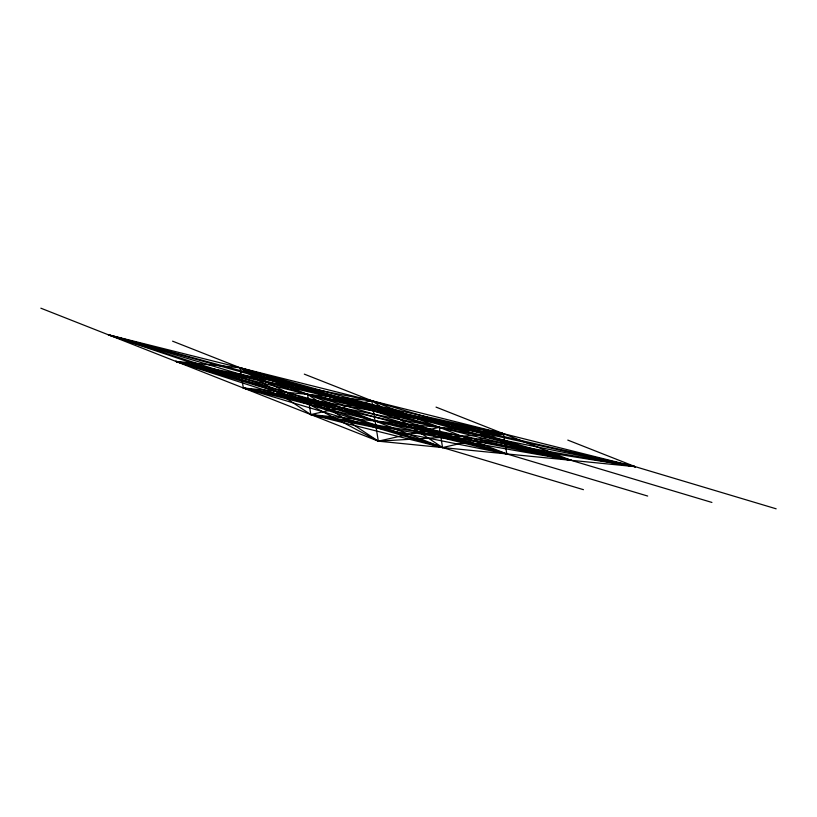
<?xml version="1.0" encoding="UTF-8"?>
<svg xmlns="http://www.w3.org/2000/svg" width="817" height="817" viewBox="0 0 817 817"><rect width="100%" height="100%" fill="white"/><g stroke="black" fill="none" stroke-linecap="round" stroke-linejoin="round"><path stroke-width="1.23" d="M40.85 308.193L378.322 441.18L439.301 427.332L442.559 447.553L503.538 433.715L506.806 453.935L310.828 414.576L240.075 367.762L175.839 361.39L442.559 447.553L371.806 400.738L175.839 361.39L375.064 420.959L571.042 460.308L436.043 407.111M583.44 489.679L243.333 387.983L240.075 367.762L378.322 441.18L503.538 433.715L175.839 361.39L506.806 453.935L304.312 374.135M776.15 508.807L635.279 466.681L378.322 441.18L371.806 400.738L310.828 414.576L503.538 433.715L307.57 394.356L310.828 414.576L571.042 460.308L240.075 367.762L506.806 453.935L243.333 387.983L371.806 400.738L711.913 502.435M567.784 440.087L635.279 466.681L310.828 414.576L442.559 447.553L172.581 341.169M442.559 447.553L108.344 334.786L571.042 460.308L243.333 387.983L503.538 433.715M571.042 460.308L175.839 361.39L635.279 466.681L375.064 420.959L108.344 334.786L635.279 466.681L243.333 387.983M635.279 466.681L307.57 394.356L378.322 441.18M240.075 367.762L439.301 427.332L108.344 334.786L647.677 496.052"/></g></svg>
